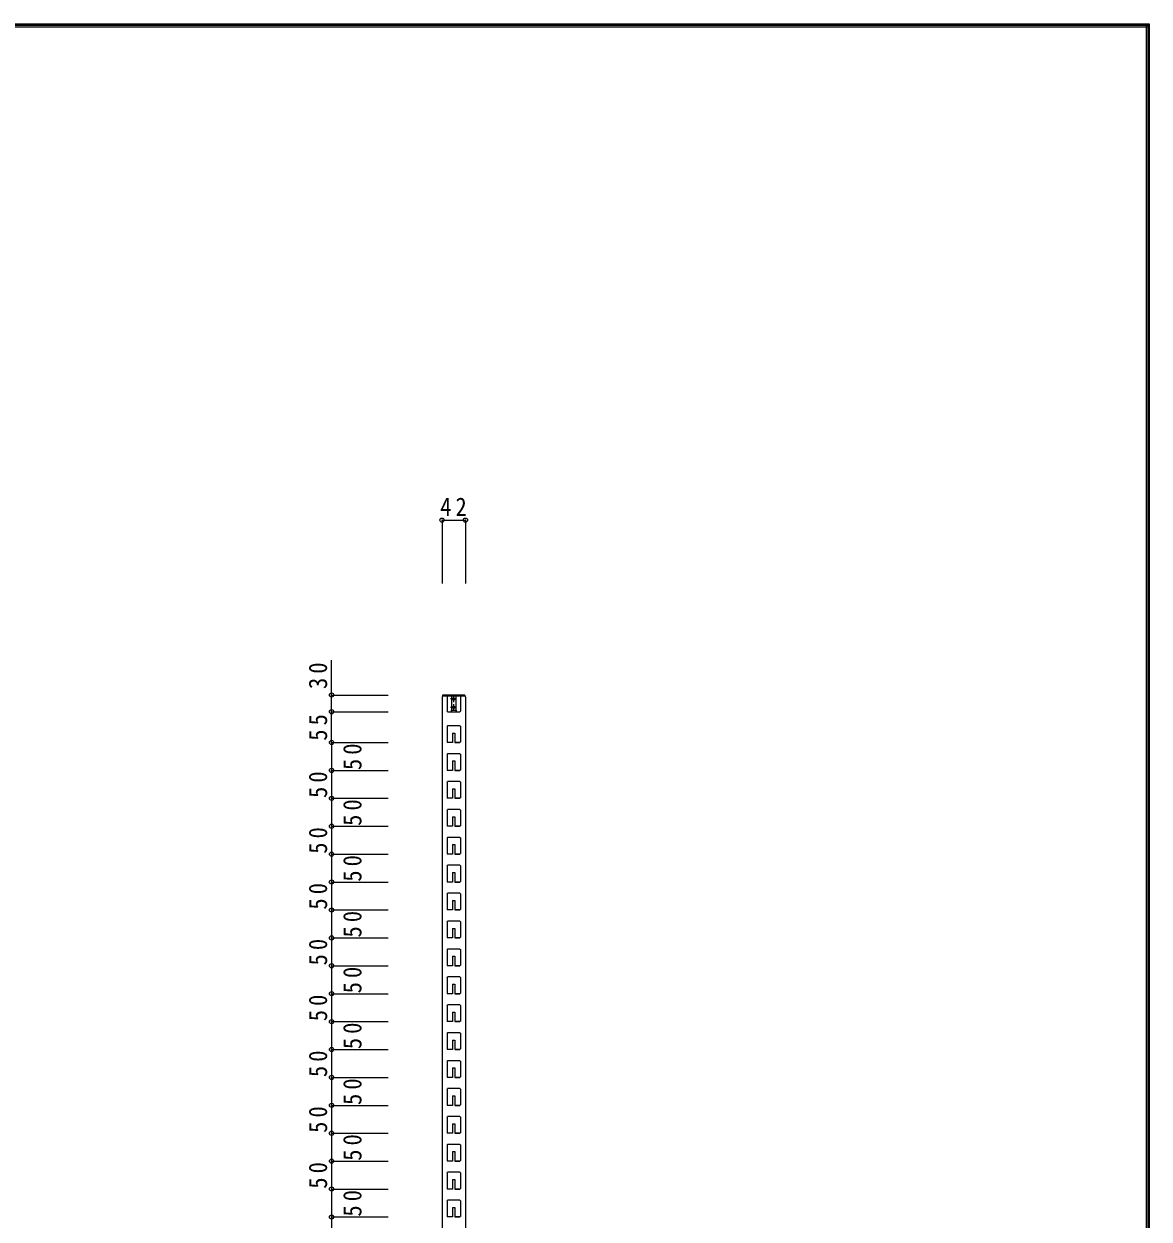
# Model space of a CAD drawing. Units: millimetres at full size, sheet at 1:15. Extents: x -3000 to 2850, y -2151 to 2088.
# Drawn here: x 834 to 2850, y -54 to 2088 of the extents above; entities that cross this region are included whole.
import ezdxf

# ---------------------------------------------------------------- set-up
doc = ezdxf.new("R2010")
doc.units = ezdxf.units.MM
doc.header["$LTSCALE"] = 15
doc.header["$PDMODE"] = 32
doc.header["$PDSIZE"] = 7.5
doc.linetypes.add('CHAIN1', pattern=[8, 5, -1, 1, -1])
doc.layers.add('0-B_寸法', color=7, linetype='Continuous', lineweight=9)
doc.layers.add('F-1_枠', color=6, linetype='Continuous', lineweight=9)
doc.styles.add('ＭＳ ゴシック', font='')
doc.styles.get('ＭＳ ゴシック').set_extended_font_data('MS Gothic')

msp = doc.modelspace()

# ---------------------------------------------------------------- linework, layer by layer
at = {"layer": '0-B_寸法', "color": 3}
for p, q in [((1583.06, 1198.5), (1625.06, 1198.5)), ((1583.06, 1198.5), (1583.06, 1084.91)), ((1625.06, 1198.5), (1625.06, 1084.91)), ((1385.17, 855.12), (1385.17, 947.91)), ((1385.17, 885.12), (1486.46, 885.12)), ((1385.17, 800.12), (1385.17, 855.12)), ((1385.17, 855.12), (1486.46, 855.12)), ((1385.17, 800.12), (1385.17, 750.12)), ((1385.17, 800.12), (1486.46, 800.12)), ((1385.17, 800.12), (1486.46, 800.12)), ((1385.17, 750.12), (1385.17, 700.12)), ((1385.17, 750.12), (1486.46, 750.12)), ((1385.17, 700.12), (1385.17, 650.12)), ((1385.17, 700.12), (1486.46, 700.12)), ((1385.17, 650.12), (1385.17, 600.12)), ((1385.17, 650.12), (1486.46, 650.12)), ((1385.17, 600.12), (1385.17, 550.12)), ((1385.17, 600.12), (1486.46, 600.12)), ((1385.17, 550.12), (1385.17, 500.12)), ((1385.17, 550.12), (1486.46, 550.12)), ((1385.17, 500.12), (1385.17, 450.12)), ((1385.17, 500.12), (1486.46, 500.12)), ((1385.17, 450.12), (1385.17, 400.12)), ((1385.17, 450.12), (1486.46, 450.12)), ((1385.17, 400.12), (1385.17, 350.12)), ((1385.17, 400.12), (1486.46, 400.12)), ((1385.17, 350.12), (1385.17, 300.12)), ((1385.17, 350.12), (1486.46, 350.12)), ((1385.17, 300.12), (1385.17, 250.12)), ((1385.17, 300.12), (1486.46, 300.12)), ((1385.17, 250.12), (1385.17, 200.12)), ((1385.17, 250.12), (1486.46, 250.12)), ((1385.17, 200.12), (1385.17, 150.12)), ((1385.17, 200.12), (1486.46, 200.12)), ((1385.17, 150.12), (1385.17, 100.12)), ((1385.17, 150.12), (1486.46, 150.12)), ((1385.17, 100.12), (1385.17, 50.12)), ((1385.17, 100.12), (1486.46, 100.12)), ((1385.17, 50.12), (1385.17, 0.12)), ((1385.17, 50.12), (1486.46, 50.12)), ((1385.17, 0.12), (1385.17, -49.88)), ((1385.17, 0.12), (1486.46, 0.12)), ((1385.17, -49.88), (1385.17, -99.88)), ((1385.17, -49.88), (1486.46, -49.88))]:
    msp.add_line(p, q, dxfattribs=at)
at = {"layer": '0-B_寸法'}
for p, q in [((1584.06, 883.12), (1583.06, 882.12)), ((1583.06, 882.12), (1583.06, -1511.88)), ((1624.06, 883.12), (1584.06, 883.12)), ((1593.06, 885.12), (1592.06, 884.12)), ((1592.06, 884.12), (1592.06, 856.12)), ((1616.06, 884.12), (1615.06, 885.12)), ((1624.06, 883.12), (1625.06, 882.12)), ((1625.06, 882.12), (1625.06, -1511.88)), ((1599.56, 858.12), (1608.56, 858.12)), ((1599.56, 858.12), (1599.56, 855.12)), ((1608.56, 858.12), (1608.56, 855.12)), ((1593.06, 855.12), (1592.06, 856.12)), ((1593.06, 855.12), (1599.56, 855.12)), ((1608.56, 855.12), (1615.06, 855.12)), ((1592.06, 829.12), (1593.06, 830.12)), ((1592.06, 829.12), (1592.06, 801.12)), ((1615.06, 830.12), (1593.06, 830.12)), ((1602.06, 817.12), (1602.06, 800.12)), ((1615.06, 830.12), (1616.06, 829.12)), ((1616.06, 829.12), (1616.06, 801.12)), ((1592.06, 801.12), (1593.06, 800.12)), ((1602.06, 800.12), (1593.06, 800.12)), ((1615.06, 800.12), (1606.06, 800.12)), ((1615.06, 800.12), (1616.06, 801.12)), ((1592.06, 779.12), (1593.06, 780.12)), ((1592.06, 779.12), (1592.06, 751.12)), ((1615.06, 780.12), (1593.06, 780.12)), ((1615.06, 780.12), (1616.06, 779.12)), ((1616.06, 779.12), (1616.06, 751.12)), ((1592.06, 751.12), (1593.06, 750.12)), ((1602.06, 750.12), (1593.06, 750.12)), ((1602.06, 767.12), (1602.06, 750.12)), ((1615.06, 750.12), (1606.06, 750.12)), ((1615.06, 750.12), (1616.06, 751.12)), ((1592.06, 729.12), (1593.06, 730.12)), ((1592.06, 729.12), (1592.06, 701.12)), ((1615.06, 730.12), (1593.06, 730.12)), ((1615.06, 730.12), (1616.06, 729.12)), ((1616.06, 729.12), (1616.06, 701.12)), ((1602.06, 717.12), (1602.06, 700.12)), ((1592.06, 701.12), (1593.06, 700.12)), ((1602.06, 700.12), (1593.06, 700.12)), ((1615.06, 700.12), (1606.06, 700.12)), ((1615.06, 700.12), (1616.06, 701.12)), ((1592.06, 679.12), (1593.06, 680.12)), ((1592.06, 679.12), (1592.06, 651.12)), ((1615.06, 680.12), (1593.06, 680.12)), ((1602.06, 667.12), (1602.06, 650.12)), ((1615.06, 680.12), (1616.06, 679.12)), ((1616.06, 679.12), (1616.06, 651.12)), ((1592.06, 651.12), (1593.06, 650.12)), ((1602.06, 650.12), (1593.06, 650.12)), ((1615.06, 650.12), (1606.06, 650.12)), ((1615.06, 650.12), (1616.06, 651.12)), ((1592.06, 629.12), (1593.06, 630.12)), ((1592.06, 629.12), (1592.06, 601.12)), ((1615.06, 630.12), (1593.06, 630.12)), ((1615.06, 630.12), (1616.06, 629.12)), ((1616.06, 629.12), (1616.06, 601.12)), ((1592.06, 601.12), (1593.06, 600.12)), ((1602.06, 600.12), (1593.06, 600.12)), ((1602.06, 617.12), (1602.06, 600.12)), ((1615.06, 600.12), (1606.06, 600.12)), ((1615.06, 600.12), (1616.06, 601.12)), ((1592.06, 579.12), (1593.06, 580.12)), ((1592.06, 579.12), (1592.06, 551.12)), ((1615.06, 580.12), (1593.06, 580.12)), ((1615.06, 580.12), (1616.06, 579.12)), ((1616.06, 579.12), (1616.06, 551.12)), ((1602.06, 567.12), (1602.06, 550.12)), ((1592.06, 551.12), (1593.06, 550.12)), ((1602.06, 550.12), (1593.06, 550.12)), ((1615.06, 550.12), (1606.06, 550.12)), ((1615.06, 550.12), (1616.06, 551.12)), ((1592.06, 529.12), (1593.06, 530.12)), ((1592.06, 529.12), (1592.06, 501.12)), ((1615.06, 530.12), (1593.06, 530.12)), ((1602.06, 517.12), (1602.06, 500.12)), ((1615.06, 530.12), (1616.06, 529.12)), ((1616.06, 529.12), (1616.06, 501.12)), ((1592.06, 501.12), (1593.06, 500.12)), ((1602.06, 500.12), (1593.06, 500.12)), ((1615.06, 500.12), (1606.06, 500.12)), ((1615.06, 500.12), (1616.06, 501.12)), ((1592.06, 479.12), (1593.06, 480.12)), ((1592.06, 479.12), (1592.06, 451.12)), ((1615.06, 480.12), (1593.06, 480.12)), ((1615.06, 480.12), (1616.06, 479.12)), ((1616.06, 479.12), (1616.06, 451.12)), ((1592.06, 451.12), (1593.06, 450.12)), ((1602.06, 450.12), (1593.06, 450.12)), ((1602.06, 467.12), (1602.06, 450.12)), ((1615.06, 450.12), (1606.06, 450.12)), ((1615.06, 450.12), (1616.06, 451.12)), ((1592.06, 429.12), (1593.06, 430.12)), ((1592.06, 429.12), (1592.06, 401.12)), ((1615.06, 430.12), (1593.06, 430.12)), ((1615.06, 430.12), (1616.06, 429.12)), ((1616.06, 429.12), (1616.06, 401.12)), ((1602.06, 417.12), (1602.06, 400.12)), ((1592.06, 401.12), (1593.06, 400.12)), ((1602.06, 400.12), (1593.06, 400.12)), ((1615.06, 400.12), (1606.06, 400.12)), ((1615.06, 400.12), (1616.06, 401.12)), ((1592.06, 379.12), (1593.06, 380.12)), ((1592.06, 379.12), (1592.06, 351.12)), ((1615.06, 380.12), (1593.06, 380.12)), ((1602.06, 367.12), (1602.06, 350.12)), ((1615.06, 380.12), (1616.06, 379.12)), ((1616.06, 379.12), (1616.06, 351.12)), ((1592.06, 351.12), (1593.06, 350.12)), ((1602.06, 350.12), (1593.06, 350.12)), ((1615.06, 350.12), (1606.06, 350.12)), ((1615.06, 350.12), (1616.06, 351.12)), ((1592.06, 329.12), (1593.06, 330.12)), ((1592.06, 329.12), (1592.06, 301.12)), ((1615.06, 330.12), (1593.06, 330.12)), ((1615.06, 330.12), (1616.06, 329.12)), ((1616.06, 329.12), (1616.06, 301.12)), ((1592.06, 301.12), (1593.06, 300.12)), ((1602.06, 300.12), (1593.06, 300.12)), ((1602.06, 317.12), (1602.06, 300.12)), ((1615.06, 300.12), (1606.06, 300.12)), ((1615.06, 300.12), (1616.06, 301.12)), ((1592.06, 279.12), (1593.06, 280.12)), ((1592.06, 279.12), (1592.06, 251.12)), ((1615.06, 280.12), (1593.06, 280.12)), ((1615.06, 280.12), (1616.06, 279.12)), ((1616.06, 279.12), (1616.06, 251.12)), ((1602.06, 267.12), (1602.06, 250.12)), ((1592.06, 251.12), (1593.06, 250.12)), ((1602.06, 250.12), (1593.06, 250.12)), ((1615.06, 250.12), (1606.06, 250.12)), ((1615.06, 250.12), (1616.06, 251.12)), ((1592.06, 229.12), (1593.06, 230.12)), ((1592.06, 229.12), (1592.06, 201.12)), ((1615.06, 230.12), (1593.06, 230.12)), ((1602.06, 217.12), (1602.06, 200.12)), ((1615.06, 230.12), (1616.06, 229.12)), ((1616.06, 229.12), (1616.06, 201.12)), ((1592.06, 201.12), (1593.06, 200.12)), ((1602.06, 200.12), (1593.06, 200.12)), ((1615.06, 200.12), (1606.06, 200.12)), ((1615.06, 200.12), (1616.06, 201.12)), ((1592.06, 179.12), (1593.06, 180.12)), ((1592.06, 179.12), (1592.06, 151.12)), ((1615.06, 180.12), (1593.06, 180.12)), ((1615.06, 180.12), (1616.06, 179.12)), ((1616.06, 179.12), (1616.06, 151.12)), ((1592.06, 151.12), (1593.06, 150.12)), ((1602.06, 150.12), (1593.06, 150.12)), ((1602.06, 167.12), (1602.06, 150.12)), ((1615.06, 150.12), (1606.06, 150.12)), ((1615.06, 150.12), (1616.06, 151.12)), ((1592.06, 129.12), (1593.06, 130.12)), ((1592.06, 129.12), (1592.06, 101.12)), ((1615.06, 130.12), (1593.06, 130.12)), ((1615.06, 130.12), (1616.06, 129.12)), ((1616.06, 129.12), (1616.06, 101.12)), ((1602.06, 117.12), (1602.06, 100.12)), ((1592.06, 101.12), (1593.06, 100.12)), ((1602.06, 100.12), (1593.06, 100.12)), ((1615.06, 100.12), (1606.06, 100.12)), ((1615.06, 100.12), (1616.06, 101.12)), ((1592.06, 79.12), (1593.06, 80.12)), ((1592.06, 79.12), (1592.06, 51.12)), ((1615.06, 80.12), (1593.06, 80.12)), ((1602.06, 67.12), (1602.06, 50.12)), ((1615.06, 80.12), (1616.06, 79.12)), ((1616.06, 79.12), (1616.06, 51.12)), ((1592.06, 51.12), (1593.06, 50.12)), ((1602.06, 50.12), (1593.06, 50.12)), ((1615.06, 50.12), (1606.06, 50.12)), ((1615.06, 50.12), (1616.06, 51.12)), ((1592.06, 29.12), (1593.06, 30.12)), ((1592.06, 29.12), (1592.06, 1.12)), ((1615.06, 30.12), (1593.06, 30.12)), ((1615.06, 30.12), (1616.06, 29.12)), ((1616.06, 29.12), (1616.06, 1.12)), ((1592.06, 1.12), (1593.06, 0.12)), ((1602.06, 0.12), (1593.06, 0.12)), ((1602.06, 17.12), (1602.06, 0.12)), ((1615.06, 0.12), (1606.06, 0.12)), ((1615.06, 0.12), (1616.06, 1.12)), ((1592.06, -20.88), (1593.06, -19.88)), ((1592.06, -20.88), (1592.06, -48.88)), ((1615.06, -19.88), (1593.06, -19.88)), ((1615.06, -19.88), (1616.06, -20.88)), ((1616.06, -20.88), (1616.06, -48.88)), ((1602.06, -32.88), (1602.06, -49.88)), ((1592.06, -48.88), (1593.06, -49.88)), ((1602.06, -49.88), (1593.06, -49.88)), ((1615.06, -49.88), (1606.06, -49.88)), ((1615.06, -49.88), (1616.06, -48.88))]:
    msp.add_line(p, q, dxfattribs=at)
at = {"layer": '0-B_寸法', "color": 5, "linetype": 'CHAIN1'}
for p, q in [((1608.74, 878.12), (1598.09, 878.12)), ((1604.06, 872.31), (1604.06, 883.9)), ((1608.74, 863.12), (1598.09, 863.12)), ((1604.06, 857.31), (1604.06, 868.9))]:
    msp.add_line(p, q, dxfattribs=at)
at = {"layer": '0-B_寸法', "color": 5}
for p, q in [((1600.06, 885.12), (1608.06, 885.12)), ((1600.06, 883.12), (1600.06, 855.12)), ((1608.06, 883.12), (1608.06, 855.12)), ((1624.06, 885.12), (1624.06, 883.12)), ((1600.06, 855.12), (1608.06, 855.12))]:
    msp.add_line(p, q, dxfattribs=at)
at = {"layer": '0-B_寸法', "color": 6}
for p, q in [((1606.06, 800.12), (1615.06, 800.12)), ((1606.06, 750.12), (1615.06, 750.12)), ((1606.06, 700.12), (1615.06, 700.12)), ((1606.06, 650.12), (1615.06, 650.12)), ((1606.06, 600.12), (1615.06, 600.12)), ((1606.06, 550.12), (1615.06, 550.12)), ((1606.06, 500.12), (1615.06, 500.12)), ((1606.06, 450.12), (1615.06, 450.12)), ((1606.06, 400.12), (1615.06, 400.12)), ((1606.06, 350.12), (1615.06, 350.12)), ((1606.06, 300.12), (1615.06, 300.12)), ((1606.06, 250.12), (1615.06, 250.12)), ((1606.06, 200.12), (1615.06, 200.12)), ((1606.06, 150.12), (1615.06, 150.12)), ((1606.06, 100.12), (1615.06, 100.12)), ((1606.06, 50.12), (1615.06, 50.12)), ((1606.06, 0.12), (1615.06, 0.12)), ((1606.06, -49.88), (1615.06, -49.88))]:
    msp.add_line(p, q, dxfattribs=at)
at = {"layer": '0-B_寸法', "color": 5}
msp.add_lwpolyline([(1624.06, 885.12), (1584.06, 885.12), (1584.06, 883.12)], dxfattribs=at)
at = {"layer": '0-B_寸法'}
for points in [[(1616.06, 884.12), (1616.06, 856.12), (1615.06, 855.12)], [(1602.06, 817.12), (1606.06, 817.12), (1606.06, 800.12)], [(1602.06, 767.12), (1606.06, 767.12), (1606.06, 750.12)], [(1602.06, 717.12), (1606.06, 717.12), (1606.06, 700.12)], [(1602.06, 667.12), (1606.06, 667.12), (1606.06, 650.12)], [(1602.06, 617.12), (1606.06, 617.12), (1606.06, 600.12)], [(1602.06, 567.12), (1606.06, 567.12), (1606.06, 550.12)], [(1602.06, 517.12), (1606.06, 517.12), (1606.06, 500.12)], [(1602.06, 467.12), (1606.06, 467.12), (1606.06, 450.12)], [(1602.06, 417.12), (1606.06, 417.12), (1606.06, 400.12)], [(1602.06, 367.12), (1606.06, 367.12), (1606.06, 350.12)], [(1602.06, 317.12), (1606.06, 317.12), (1606.06, 300.12)], [(1602.06, 267.12), (1606.06, 267.12), (1606.06, 250.12)], [(1602.06, 217.12), (1606.06, 217.12), (1606.06, 200.12)], [(1602.06, 167.12), (1606.06, 167.12), (1606.06, 150.12)], [(1602.06, 117.12), (1606.06, 117.12), (1606.06, 100.12)], [(1602.06, 67.12), (1606.06, 67.12), (1606.06, 50.12)], [(1602.06, 17.12), (1606.06, 17.12), (1606.06, 0.12)], [(1602.06, -32.88), (1606.06, -32.88), (1606.06, -49.88)]]:
    msp.add_lwpolyline(points, dxfattribs=at)
at = {"layer": '0-B_寸法', "color": 5}
for centre in [(1604.06, 878.12), (1604.06, 863.12)]:
    msp.add_circle(centre, 2, dxfattribs=at)
at = {"layer": '0-B_寸法', "color": 3}
for p in [(1583.06, 1198.5), (1625.06, 1198.5), (1385.17, 885.12), (1385.17, 855.12), (1385.17, 800.12), (1385.17, 750.12), (1385.17, 700.12), (1385.17, 650.12), (1385.17, 600.12), (1385.17, 550.12), (1385.17, 500.12), (1385.17, 450.12), (1385.17, 400.12), (1385.17, 350.12), (1385.17, 300.12), (1385.17, 250.12), (1385.17, 200.12), (1385.17, 150.12), (1385.17, 100.12), (1385.17, 50.12), (1385.17, 0.12), (1385.17, -49.88)]:
    msp.add_point(p, dxfattribs=at)
at = {"layer": 'F-1_枠'}
for p, q in [((-3000, 2087.5), (2850, 2087.5)), ((-3000, 2085), (2850, 2085)), ((-3000, 2082.5), (2850, 2082.5)), ((2845, 2087.5), (2845, -2102.5)), ((2847.5, 2087.5), (2847.5, -2102.5)), ((2850, 2087.5), (2850, -2102.5))]:
    msp.add_line(p, q, dxfattribs=at)

# ---------------------------------------------------------------- texts
at = {"layer": '0-B_寸法', "insert": (1579.68, 1206), "char_height": 32.99, "attachment_point": 7, "style": 'ＭＳ ゴシック'}
msp.add_mtext('\\T1.36;\\W0.9;42', dxfattribs=at)
at = {"layer": '0-B_寸法', "char_height": 32.99, "attachment_point": 7, "rotation": 90, "style": 'ＭＳ ゴシック'}
for s, insert in [('\\T1.36;\\W0.9;30', (1377.67, 895.92)), ('\\T1.36;\\W0.9;55', (1377.67, 803.24)), ('\\T1.36;\\W0.9;50', (1439.26, 750.74)), ('\\T1.36;\\W0.9;50', (1377.67, 700.74)), ('\\T1.36;\\W0.9;50', (1439.26, 650.74)), ('\\T1.36;\\W0.9;50', (1377.67, 600.74)), ('\\T1.36;\\W0.9;50', (1439.26, 550.74)), ('\\T1.36;\\W0.9;50', (1377.67, 500.74)), ('\\T1.36;\\W0.9;50', (1439.26, 450.74)), ('\\T1.36;\\W0.9;50', (1377.67, 400.74)), ('\\T1.36;\\W0.9;50', (1439.26, 350.74)), ('\\T1.36;\\W0.9;50', (1377.67, 300.74)), ('\\T1.36;\\W0.9;50', (1439.26, 250.74)), ('\\T1.36;\\W0.9;50', (1377.67, 200.74)), ('\\T1.36;\\W0.9;50', (1439.26, 150.74)), ('\\T1.36;\\W0.9;50', (1377.67, 100.74)), ('\\T1.36;\\W0.9;50', (1439.26, 50.74)), ('\\T1.36;\\W0.9;50', (1377.67, 0.74)), ('\\T1.36;\\W0.9;50', (1439.26, -49.26))]:
    msp.add_mtext(s, dxfattribs=dict(at, insert=insert))

doc.saveas('drawing.dxf')
